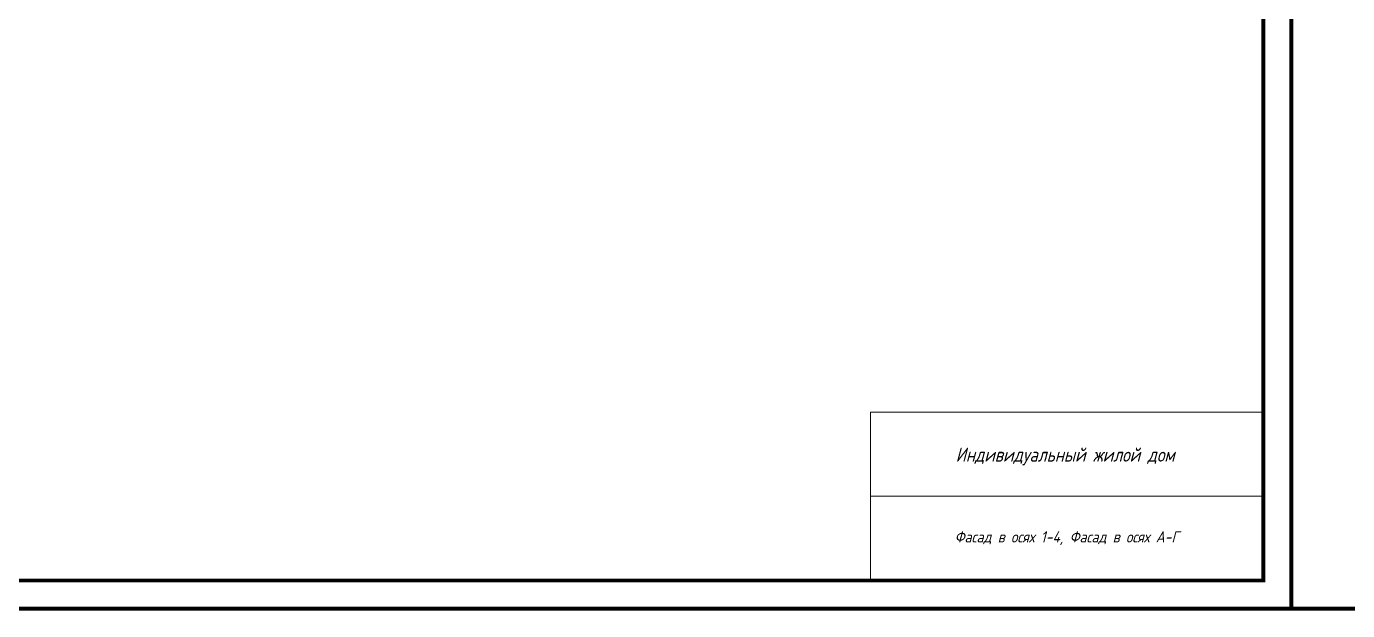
# Model space of a CAD drawing. Header units: millimetres. Extents: x 54 to 1314, y 20 to 614.
# Drawn here: x 248.7 to 484, y 19.6 to 123.6 of the extents above; entities that cross this region are included whole.
import ezdxf

# ---------------------------------------------------------------- set-up
doc = ezdxf.new("R2010")
doc.units = ezdxf.units.MM
doc.layers.add('ЛИСТ', color=7, linetype='Continuous', lineweight=18)
doc.layers.add('ТЕКСТ', color=5, linetype='Continuous', lineweight=18)
doc.styles.add('SPDS', font='romans.shx', dxfattribs={"width": 0.85, "oblique": 15})

msp = doc.modelspace()

# ---------------------------------------------------------------- linework, layer by layer
at = {"layer": 'ЛИСТ'}
for p, q in [((399.025, 24.917), (399.025, 54.917)), ((399.025, 54.917), (469.025, 54.917)), ((398.982, 39.917), (469.025, 39.917))]:
    msp.add_line(p, q, dxfattribs=at)
at = {"layer": 'ЛИСТ', "const_width": 0.7}
for points in [[(54.025, 19.917), (474.025, 19.917), (474.025, 316.917), (54.025, 316.917)], [(474.025, 19.917), (894.025, 19.917), (894.025, 316.917), (474.025, 316.917)], [(74.025, 24.917), (469.025, 24.917), (469.025, 311.917), (74.025, 311.917)]]:
    msp.add_lwpolyline(points, close=True, dxfattribs=at)

# ---------------------------------------------------------------- texts
at = {"layer": 'ТЕКСТ', "color": 7, "attachment_point": 5, "style": 'SPDS'}
for s, insert, char_height, width in [('{\\W0.8;Индивидуальный жилой дом}', (433.715, 46.988), 2.5, 49.37931), ('Фасад в осях 1-4, Фасад в осях А-Г', (434.004, 32.454), 2, 70.04285)]:
    msp.add_mtext(s, dxfattribs=dict(at, insert=insert, char_height=char_height, width=width))

doc.saveas('drawing.dxf')
